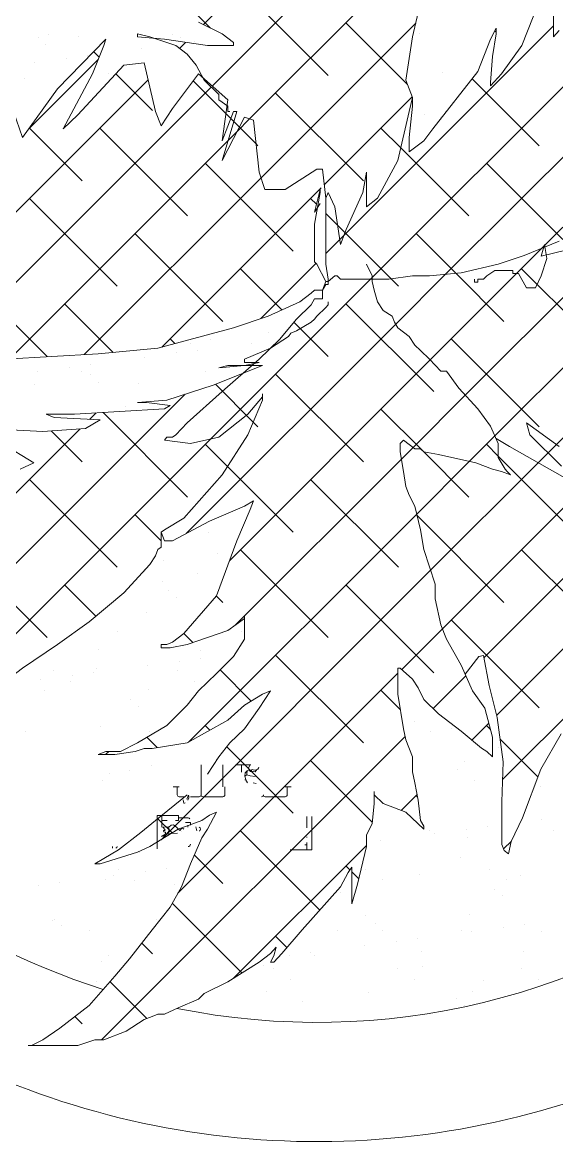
# Model space of a CAD drawing. Header units: inches. Extents: x 32 to 2500, y 31 to 1246.
# Drawn here: x 828.22 to 840.97, y 573.52 to 600.24 of the extents above; entities that cross this region are included whole.
import ezdxf

# ---------------------------------------------------------------- set-up
doc = ezdxf.new("R2010")
doc.units = ezdxf.units.IN
doc.header["$MEASUREMENT"] = 0
doc.layers.add('A-FURNITURE', color=251, linetype='Continuous', lineweight=20)

msp = doc.modelspace()

# ---------------------------------------------------------------- linework, layer by layer
at = {"layer": 'A-FURNITURE', "linetype": 'Continuous'}
for p, q in [((839.89345, 607.54094), (832.54112, 600.18861)), ((849.45065, 607.03447), (836.52881, 594.11264)), ((849.54239, 605.44894), (838.31951, 594.22606)), ((840.42468, 604.71762), (833.64336, 597.9363)), ((838.429, 604.39922), (832.74917, 598.71939)), ((831.1964, 601.61833), (832.71054, 600.10419)), ((833.42225, 601.06975), (835.51885, 598.97315)), ((837.53117, 599.89204), (837.71944, 600.71767)), ((840.54356, 600.71768), (840.14012, 599.68564)), ((840.89322, 599.89205), (840.89321, 600.86779)), ((832.42086, 600.24854), (832.98569, 599.96708)), ((837.60644, 600.2221), (833.91643, 596.5321)), ((840.89322, 600.15432), (835.89017, 595.15128)), ((835.93817, 600.23111), (837.40864, 598.76064)), ((839.5215, 600.09845), (839.38702, 599.83575)), ((839.5215, 599.9671), (839.5215, 600.09845)), ((828.60283, 599.87056), (828.60283, 599.87056)), ((828.84217, 599.94903), (828.84217, 599.94903)), ((829.05882, 598.65357), (830.21536, 599.83572)), ((829.55874, 599.89294), (829.55874, 599.89294)), ((830.21536, 599.83572), (830.16157, 599.68561)), ((830.96846, 599.89201), (830.96846, 599.96707)), ((830.96846, 599.96707), (831.26432, 599.89202)), ((831.61397, 599.83572), (830.96846, 599.89201)), ((831.26432, 599.89202), (831.66776, 599.76067)), ((832.63603, 599.68561), (831.61397, 599.83572)), ((831.79691, 599.9544), (831.79691, 599.9544)), ((831.98589, 599.8813), (831.98589, 599.8813)), ((832.98569, 599.96708), (833.25465, 599.76067)), ((837.3698, 598.86), (837.53117, 599.89204)), ((837.70637, 599.96514), (837.70637, 599.96514)), ((839.38702, 599.83575), (839.09116, 599.06642)), ((839.44082, 599.42294), (839.5215, 599.9671)), ((839.45928, 599.99367), (839.45928, 599.99367)), ((839.48896, 600.03488), (839.5215, 600.00234)), ((841.0277, 600.04217), (840.89322, 599.89205)), ((828.77771, 599.71031), (828.77771, 599.71031)), ((830.16157, 599.68561), (829.89261, 599.01009)), ((831.05922, 599.60759), (831.05922, 599.60759)), ((831.66776, 599.76067), (831.88294, 599.68561)), ((831.88294, 599.68561), (832.1519, 599.47921)), ((832.11469, 599.76218), (831.97074, 599.61823)), ((832.32445, 599.77416), (832.32445, 599.77416)), ((833.25465, 599.68562), (832.63603, 599.68561)), ((833.25465, 599.76067), (833.25465, 599.68562)), ((840.14012, 599.68564), (839.65599, 599.01013)), ((830.02974, 599.35452), (828.37589, 597.70066)), ((829.2766, 599.3729), (829.2766, 599.3729)), ((829.77047, 599.43792), (829.77047, 599.43792)), ((829.92314, 599.53703), (830.05136, 599.40881)), ((832.1519, 599.47921), (832.36707, 599.21651)), ((839.38703, 598.80372), (839.44082, 599.42294)), ((828.50523, 599.27135), (828.50523, 599.27135)), ((829.54296, 598.03435), (830.6457, 599.2165)), ((830.28257, 599.0314), (830.28257, 599.0314)), ((830.6457, 599.2165), (831.12984, 599.27279)), ((831.12984, 599.27279), (831.39881, 598.10941)), ((832.36707, 599.21651), (832.55535, 598.85999)), ((839.09116, 599.06642), (838.01531, 597.69662)), ((838.23607, 599.05507), (838.23607, 599.05507)), ((831.22288, 598.87037), (825.61043, 593.25793)), ((828.27908, 598.91102), (828.27908, 598.91102)), ((829.89261, 599.01009), (829.19331, 597.69659)), ((830.45167, 599.0085), (831.32566, 598.13451)), ((831.80225, 598.18447), (832.42087, 599.0101)), ((832.29514, 598.84231), (833.07492, 598.06253)), ((832.42087, 599.0101), (833.12017, 598.39088)), ((832.55535, 598.85999), (832.905, 598.52223)), ((837.53118, 598.44719), (837.3698, 598.86)), ((838.95435, 598.89222), (840.55069, 597.29588)), ((839.65599, 599.01013), (839.38703, 598.72866)), ((839.38703, 598.72866), (839.38703, 598.80372)), ((832.72545, 598.69567), (827.57767, 593.54789)), ((828.22504, 597.49018), (829.05882, 598.65357)), ((832.905, 598.52223), (832.905, 598.39088)), ((834.26089, 598.55383), (836.35749, 596.45724)), ((832.905, 598.39088), (833.12017, 598.24077)), ((833.12017, 598.39088), (832.9857, 597.41514)), ((833.12017, 598.24077), (833.12017, 598.10942)), ((837.52489, 598.46327), (835.42339, 596.36177)), ((837.53118, 598.44719), (837.45049, 598.10943)), ((837.45049, 597.49021), (837.53118, 598.24078)), ((837.53118, 598.24078), (837.53118, 598.44719)), ((828.00986, 598.1094), (828.22504, 597.49018)), ((829.19331, 597.69659), (829.54296, 598.03435)), ((831.39881, 598.10941), (831.53329, 597.77165)), ((831.53329, 597.77165), (831.80225, 598.18447)), ((832.9857, 597.41514), (833.25466, 598.10942)), ((833.33535, 598.10942), (832.9857, 596.94603)), ((833.07492, 598.06253), (833.19138, 597.94607)), ((833.12017, 598.10942), (833.17397, 598.10942)), ((833.17397, 598.10942), (833.12017, 598.10942)), ((833.12018, 597.20873), (833.52362, 597.97807)), ((833.19138, 597.94607), (833.26433, 597.87312)), ((833.25466, 598.10942), (833.33535, 598.10942)), ((833.52362, 597.97807), (833.73879, 597.90301)), ((837.45049, 598.10943), (837.18153, 596.94605)), ((837.81336, 598.04017), (837.81336, 598.04017)), ((838.19675, 597.97206), (838.19675, 597.97206)), ((838.30722, 598.10519), (838.30722, 598.10519)), ((828.38802, 597.71759), (829.64838, 596.45724)), ((830.0677, 597.7152), (832.1643, 595.6186)), ((833.26433, 597.87312), (833.39832, 597.73913)), ((833.64336, 597.9363), (833.34554, 597.63848)), ((833.39832, 597.73913), (833.80023, 597.33722)), ((833.73879, 597.90301), (833.87328, 596.66457)), ((836.77681, 597.7152), (837.24996, 597.24205)), ((838.01531, 597.69662), (837.80014, 597.41516)), ((833.12861, 597.42155), (827.91104, 592.20398)), ((833.34554, 597.63848), (833.12861, 597.42155)), ((837.45049, 597.15246), (837.45049, 597.49021)), ((837.80014, 597.41516), (837.45049, 597.15246)), ((832.9857, 596.94603), (833.12018, 597.20873)), ((833.80023, 597.33722), (833.84157, 597.29588)), ((837.24996, 597.24205), (838.87341, 595.6186)), ((832.58362, 596.87656), (834.68021, 594.77996)), ((837.18153, 596.94605), (836.6974, 596.04536)), ((839.29273, 596.87656), (841.11418, 595.0551)), ((833.87328, 596.66457), (834.00776, 596.25176)), ((834.4919, 596.25176), (835.24499, 596.73963)), ((835.24499, 596.73963), (835.37947, 596.73963)), ((835.37947, 596.73963), (835.46017, 596.04536)), ((836.42843, 596.66458), (836.34775, 596.17671)), ((836.42844, 595.83895), (836.42843, 596.66458)), ((845.83808, 596.71279), (839.49417, 590.36888)), ((847.47505, 596.67249), (840.96425, 590.16169)), ((833.91643, 596.5321), (829.69454, 592.3102)), ((835.35008, 596.28846), (831.5491, 592.48749)), ((834.00776, 596.25176), (834.4919, 596.25176)), ((835.1912, 595.7076), (835.32568, 596.25176)), ((835.32568, 596.17671), (835.1912, 595.42613)), ((835.32568, 596.25176), (835.32568, 596.17671)), ((835.51396, 596.17671), (835.46017, 596.04536)), ((835.67534, 595.83895), (835.51396, 596.17671)), ((836.34775, 596.17671), (835.9443, 595.29479)), ((841.85236, 596.08163), (840.68232, 594.91159)), ((828.39042, 596.03792), (830.48702, 593.94132)), ((835.09953, 596.03792), (835.23849, 595.89896)), ((835.32568, 595.91401), (835.1912, 595.7076)), ((835.27023, 595.86722), (835.28535, 595.8521)), ((835.46017, 596.04536), (835.46017, 594.46916)), ((835.80982, 594.93827), (835.67534, 595.83895)), ((836.6974, 596.04536), (836.42844, 595.83895)), ((843.25777, 595.80976), (838.78803, 591.34002)), ((835.46017, 595.67728), (835.74148, 595.39597)), ((835.1912, 595.42613), (835.19121, 594.52545)), ((835.74148, 595.39597), (835.91646, 595.22099)), ((835.9443, 595.29479), (835.80982, 594.93827)), ((830.90634, 595.19928), (833.00294, 593.10268)), ((835.79259, 595.05369), (835.46017, 594.72128)), ((835.89017, 595.15128), (835.79259, 595.05369)), ((835.91646, 595.22099), (837.01795, 594.1195)), ((837.61545, 595.19928), (838.56427, 594.25046)), ((840.19393, 594.67558), (841.02772, 595.01334)), ((840.61816, 594.84743), (837.95164, 592.18091)), ((840.59738, 594.65682), (840.67806, 594.93828)), ((841.21599, 594.80694), (840.59738, 594.65682)), ((840.66563, 594.8949), (840.61816, 594.84743)), ((840.67806, 594.93828), (840.73186, 594.60053)), ((835.22694, 594.48805), (833.90903, 593.17014)), ((835.19121, 594.52545), (835.245, 594.46916)), ((835.245, 594.46916), (835.46017, 594.05634)), ((835.46017, 594.46916), (835.51397, 594.11264)), ((836.42844, 594.46916), (836.56292, 594.1877)), ((838.68774, 594.26276), (839.57532, 594.46917)), ((839.57532, 594.46917), (840.19393, 594.67558)), ((840.73186, 594.60053), (840.59738, 594.18771)), ((833.42225, 594.36064), (834.4086, 593.37429)), ((838.31951, 594.22606), (837.12871, 593.03526)), ((837.93464, 594.1877), (838.68774, 594.26276)), ((838.56427, 594.25046), (839.71205, 593.10268)), ((839.49463, 594.31906), (839.30635, 594.18771)), ((839.92497, 594.31906), (839.49463, 594.31906)), ((839.92497, 594.244), (839.92497, 594.31906)), ((840.05945, 594.244), (839.92497, 594.244)), ((840.24773, 593.90625), (840.05945, 594.244)), ((840.13137, 594.36064), (842.22796, 592.26404)), ((836.52881, 594.11264), (832.71469, 590.29851)), ((835.37948, 593.84994), (835.46017, 594.05634)), ((835.46017, 593.98129), (835.37948, 593.84994)), ((835.46017, 594.05634), (835.51397, 594.05634)), ((835.51397, 593.98129), (835.46017, 593.98129)), ((835.51397, 594.05634), (835.67534, 594.18769)), ((835.51397, 594.11264), (835.51397, 593.98129)), ((835.67534, 594.18769), (835.72914, 594.18769)), ((835.72914, 594.18769), (835.80983, 594.11264)), ((835.80983, 594.11264), (836.96637, 594.11264)), ((836.56292, 594.1877), (836.56292, 594.05635)), ((836.56292, 594.05635), (836.61672, 593.84994)), ((836.96637, 594.11264), (837.53119, 594.1877)), ((837.01795, 594.1195), (837.19613, 593.94132)), ((837.53119, 594.1877), (837.93464, 594.1877)), ((839.01049, 594.03759), (839.01049, 594.11265)), ((839.09118, 594.03759), (839.01049, 594.03759)), ((839.22566, 594.11265), (839.09118, 594.11265)), ((839.09118, 594.11265), (839.09118, 594.03759)), ((839.30635, 594.18771), (839.22566, 594.11265)), ((840.59738, 594.18771), (840.4629, 593.90625)), ((835.11052, 593.77488), (834.84156, 593.56847)), ((835.19121, 593.84994), (835.11052, 593.77488)), ((835.37948, 593.84994), (835.19121, 593.84994)), ((835.37949, 593.64353), (835.37948, 593.84994)), ((836.61672, 593.84994), (836.69741, 593.56848)), ((840.4629, 593.90625), (840.24773, 593.90625)), ((829.22906, 593.522), (830.38781, 592.36325)), ((834.84156, 593.56847), (834.08846, 593.23071)), ((834.76087, 593.15566), (835.11052, 593.49341)), ((835.11052, 593.49341), (835.19121, 593.64353)), ((835.19121, 593.64353), (835.37949, 593.64353)), ((835.245, 593.23072), (835.46018, 593.43712)), ((835.46018, 593.43712), (835.51397, 593.49342)), ((835.51397, 593.49342), (835.51397, 593.56847)), ((835.93817, 593.522), (838.03477, 591.4254)), ((836.69741, 593.56848), (836.83189, 593.36207)), ((827.8015, 593.27228), (828.80974, 592.26404)), ((834.08846, 593.23071), (833.25467, 592.94924)), ((834.35743, 592.66778), (834.76087, 593.15566)), ((835.11052, 593.0806), (835.19121, 593.15566)), ((835.19121, 593.15566), (835.245, 593.23072)), ((836.83189, 593.36207), (837.04706, 593.23072)), ((837.04706, 593.23072), (837.10085, 593.08061)), ((833.25467, 592.94924), (831.45262, 592.46137)), ((837.12871, 593.03526), (832.13165, 588.0382)), ((834.62639, 592.8179), (834.76087, 592.87419)), ((834.70038, 593.08251), (835.51885, 592.26404)), ((834.76087, 592.87419), (835.11052, 593.0806)), ((837.10085, 593.08061), (837.18154, 592.94926)), ((837.18154, 592.94926), (837.45051, 592.74285)), ((831.74498, 592.68336), (831.85739, 592.57095)), ((832.70398, 592.6662), (832.70398, 592.6662)), ((833.87329, 592.19868), (834.35743, 592.66778)), ((834.09577, 592.82663), (834.09577, 592.82663)), ((834.14226, 592.46138), (834.5726, 592.74284)), ((834.5726, 592.74284), (834.62639, 592.8179)), ((837.45051, 592.74285), (837.58499, 592.53645)), ((838.45409, 592.68336), (840.55069, 590.58676)), ((831.45262, 592.46137), (830.02711, 592.33001)), ((831.901, 592.34856), (831.901, 592.34856)), ((832.22497, 592.56853), (832.22497, 592.56853)), ((832.39487, 592.41358), (832.39487, 592.41358)), ((833.52364, 592.19867), (834.14226, 592.46138)), ((833.68362, 592.58325), (833.68362, 592.58325)), ((837.58499, 592.53645), (837.71947, 592.4051)), ((837.71947, 592.4051), (837.93465, 592.19869)), ((830.02711, 592.33001), (827.82161, 592.19865)), ((829.84088, 592.07734), (829.84088, 592.07734)), ((831.12964, 592.24701), (831.12964, 592.24701)), ((832.98572, 591.42934), (833.87329, 592.19868)), ((837.95164, 592.18091), (833.16057, 587.38984)), ((833.52364, 592.12362), (833.52364, 592.19867)), ((833.52364, 592.04856), (833.87329, 592.12362)), ((833.87329, 592.12362), (833.52364, 592.12362)), ((837.93465, 592.19869), (838.20361, 591.91723)), ((828.57565, 591.91077), (828.57565, 591.91077)), ((829.34702, 592.01232), (829.34702, 592.01232)), ((829.62669, 591.89826), (829.62669, 591.89826)), ((829.85173, 591.83345), (829.85173, 591.83345)), ((832.58143, 591.90363), (832.58143, 591.90363)), ((832.77055, 591.57945), (833.95398, 592.04856)), ((832.90503, 591.99227), (833.52364, 592.04856)), ((833.1202, 592.04856), (832.90503, 591.99227)), ((833.95398, 592.04856), (833.1202, 592.04856)), ((833.52943, 591.90981), (833.52943, 591.90981)), ((834.26089, 591.84472), (836.35749, 589.74813)), ((838.20361, 591.91723), (838.33809, 591.91723)), ((838.33809, 591.91723), (838.63395, 591.50442)), ((828.51816, 591.59825), (828.51816, 591.59825)), ((830.0268, 591.64336), (830.0268, 591.64336)), ((831.00176, 591.62993), (831.00176, 591.62993)), ((831.6678, 591.22293), (832.77055, 591.57945)), ((832.82665, 591.60169), (832.99283, 591.43551)), ((832.1023, 591.3634), (825.57129, 584.83239)), ((832.15193, 590.67876), (832.98572, 591.42934)), ((832.99283, 591.43551), (833.56993, 590.85841)), ((833.95399, 591.29799), (833.60434, 590.88518)), ((833.95399, 591.22293), (833.95399, 591.37305)), ((833.95399, 591.37305), (833.95399, 591.29799)), ((838.78803, 591.34002), (837.54119, 590.09318)), ((838.63395, 591.50442), (839.09119, 591.01655)), ((829.46229, 590.88516), (831.614, 591.01652)), ((830.67719, 591.07706), (830.67719, 591.07706)), ((830.96849, 591.16663), (831.6678, 591.22293)), ((831.18366, 591.16663), (830.96849, 591.16663)), ((831.74849, 591.09158), (831.18366, 591.16663)), ((831.614, 591.01652), (831.74849, 591.09158)), ((833.60434, 590.39731), (833.95399, 591.22293)), ((836.77681, 591.00608), (837.77462, 590.00827)), ((839.09119, 591.01655), (839.38705, 590.60373)), ((828.97816, 590.8101), (828.78989, 590.88516)), ((828.78989, 590.88516), (829.46229, 590.88516)), ((830.08091, 590.75381), (828.97816, 590.8101)), ((829.73126, 590.54741), (830.08091, 590.75381)), ((829.97828, 590.91666), (829.82832, 590.76671)), ((829.85759, 590.75198), (829.85759, 590.75198)), ((830.14683, 590.92695), (832.1643, 588.90949)), ((833.60434, 590.88518), (832.90503, 590.34101)), ((833.56993, 590.85841), (833.73128, 590.69706)), ((829.59933, 590.53772), (822.91807, 583.85645)), ((827.39128, 590.5474), (828.7092, 590.47234)), ((828.7092, 590.47234), (829.73126, 590.54741)), ((828.90945, 590.48705), (829.64838, 589.74813)), ((831.88297, 590.3973), (832.15193, 590.67876)), ((833.73128, 590.69706), (833.84157, 590.58676)), ((839.38705, 590.60373), (839.57533, 590.19092)), ((840.32843, 590.39733), (840.24774, 590.67879)), ((840.24774, 590.67879), (841.02773, 590.11587)), ((832.71469, 590.29851), (826.77179, 584.35562)), ((831.61401, 590.26595), (831.6678, 590.34101)), ((832.23262, 590.19089), (831.61401, 590.26595)), ((831.6678, 590.34101), (831.80228, 590.34101)), ((831.80228, 590.34101), (831.88297, 590.3973)), ((832.90503, 590.34101), (832.23262, 590.19089)), ((832.98572, 589.44033), (833.60434, 590.39731)), ((837.31604, 590.26597), (837.23535, 590.19091)), ((837.585, 590.05956), (837.31604, 590.26597)), ((839.49417, 590.36888), (838.883, 589.75772)), ((839.52154, 590.30887), (839.84429, 590.11586)), ((841.08153, 589.64676), (840.32843, 590.39733)), ((828.49403, 589.72177), (827.74093, 590.19088)), ((832.58362, 590.16744), (833.11333, 589.63773)), ((837.23535, 590.19091), (837.23535, 589.9845)), ((837.23535, 589.9845), (837.31604, 589.5154)), ((837.54119, 590.09318), (837.26428, 589.81628)), ((837.71948, 590.05956), (837.585, 590.05956)), ((837.80017, 589.98451), (837.71948, 590.05956)), ((837.77462, 590.00827), (838.87341, 588.90949)), ((838.14982, 589.92821), (837.80017, 589.98451)), ((839.03741, 589.72181), (838.14982, 589.92821)), ((839.29273, 590.16744), (839.57533, 589.88484)), ((839.57533, 590.19092), (839.57533, 589.85316)), ((839.84429, 590.11586), (841.16222, 589.3653)), ((840.76489, 589.96233), (840.52867, 589.72611)), ((840.96425, 590.16169), (840.76489, 589.96233)), ((828.17127, 589.57166), (828.49403, 589.72177)), ((837.26428, 589.81628), (833.29481, 585.84681)), ((838.883, 589.75772), (837.62937, 588.50408)), ((840.52867, 589.72611), (837.96239, 587.15982)), ((842.24188, 589.76204), (838.24139, 585.76155)), ((839.44085, 589.5717), (839.03741, 589.72181)), ((839.57533, 589.88484), (841.38933, 588.07085)), ((839.57533, 589.85316), (839.73671, 589.5717)), ((832.07125, 588.40829), (832.98572, 589.44033)), ((833.11333, 589.63773), (834.68021, 588.07085)), ((837.31604, 589.5154), (837.36983, 589.15888)), ((843.5859, 589.42879), (839.22914, 585.07203)), ((839.65602, 589.51541), (839.44085, 589.5717)), ((839.87119, 589.44035), (839.65602, 589.51541)), ((839.73671, 589.5717), (839.7905, 589.51541)), ((839.7905, 589.51541), (839.87119, 589.44035)), ((828.39042, 589.32881), (830.48702, 587.23221)), ((835.09953, 589.32881), (837.19613, 587.23221)), ((837.36983, 589.15888), (837.45052, 588.95247)), ((845.09288, 589.25848), (839.53794, 583.70354)), ((837.45052, 588.95247), (837.58501, 588.68977)), ((833.52365, 588.68976), (832.68987, 588.33323)), ((833.33538, 587.86413), (833.65814, 588.6147)), ((833.73882, 588.82111), (833.52365, 588.68976)), ((833.65814, 588.6147), (833.73882, 588.82111)), ((837.58501, 588.68977), (837.71949, 588.12684)), ((830.90634, 588.49017), (831.53333, 587.86318)), ((831.61401, 588.12682), (832.07125, 588.40829)), ((832.68987, 588.33323), (831.80229, 587.86412)), ((837.62937, 588.50408), (832.18628, 583.06099)), ((837.61545, 588.49017), (837.6381, 588.46751)), ((837.6381, 588.46751), (839.71205, 586.39357)), ((846.03724, 588.52557), (839.6769, 582.16522)), ((831.53333, 588.07053), (831.61401, 588.12682)), ((831.61401, 587.86412), (831.53333, 588.07053)), ((831.53333, 588.07053), (831.53333, 587.71401)), ((832.67361, 588.06942), (832.67361, 588.06942)), ((837.71949, 588.12684), (837.80018, 587.65774)), ((831.80229, 587.86412), (831.61401, 587.86412)), ((832.85125, 586.55063), (833.33538, 587.86413)), ((826.71314, 587.65153), (828.80974, 585.55493)), ((831.45264, 587.65771), (831.39885, 587.5076)), ((831.53333, 587.71401), (831.45264, 587.65771)), ((832.87924, 587.56412), (832.87924, 587.56412)), ((833.42225, 587.65153), (835.51885, 585.55493)), ((837.80018, 587.65774), (838.06915, 586.83211)), ((840.13137, 587.65153), (842.22796, 585.55493)), ((831.26436, 587.30119), (830.64575, 586.62568)), ((831.39885, 587.5076), (831.26436, 587.30119)), ((831.59049, 587.39445), (831.59049, 587.39445)), ((831.15927, 587.14642), (831.15927, 587.14642)), ((837.96239, 587.15982), (831.53117, 580.72861)), ((832.40427, 587.08395), (832.40427, 587.08395)), ((829.22906, 586.81289), (829.97489, 586.06706)), ((831.55938, 586.89152), (831.55938, 586.89152)), ((835.93817, 586.81289), (838.03477, 584.71629)), ((838.06915, 586.83211), (838.06915, 586.47559)), ((830.64575, 586.62568), (829.81197, 585.9314)), ((831.71437, 586.6803), (831.71437, 586.6803)), ((831.88925, 586.52005), (831.88925, 586.52005)), ((832.07126, 585.64994), (832.85125, 586.55063)), ((832.84876, 586.54775), (833.00294, 586.39357)), ((838.06915, 586.47559), (838.20363, 585.85637)), ((829.81197, 585.9314), (829.05887, 585.38723)), ((831.18106, 586.14535), (831.18106, 586.14535)), ((833.52366, 586.00647), (833.12022, 585.725)), ((833.52367, 585.5186), (833.52366, 586.06276)), ((833.52366, 586.06276), (833.52366, 586.00647)), ((838.45409, 585.97425), (840.55069, 583.87765)), ((830.48516, 585.68813), (830.48516, 585.68813)), ((833.12022, 585.725), (832.15195, 585.38724)), ((833.43989, 585.6935), (833.43989, 585.6935)), ((838.24139, 585.76155), (837.27181, 584.79197)), ((838.20363, 585.85637), (838.33811, 585.51861)), ((829.05887, 585.38723), (828.22508, 584.8243)), ((831.53333, 585.31218), (831.53333, 585.38724)), ((831.53333, 585.38724), (831.66782, 585.38724)), ((831.66782, 585.38724), (831.8023, 585.44353)), ((832.15195, 585.38724), (831.74851, 585.31218)), ((831.8023, 585.44353), (832.07126, 585.64994)), ((832.07014, 585.64908), (832.28543, 585.4338)), ((833.2547, 585.10578), (833.52367, 585.5186)), ((838.33811, 585.51861), (838.68777, 584.89939)), ((830.0369, 585.2674), (830.0369, 585.2674)), ((831.74851, 585.31218), (831.53333, 585.31218)), ((832.46404, 585.25576), (832.46404, 585.25576)), ((834.26089, 585.13561), (836.35749, 583.03901)), ((839.21941, 585.12288), (839.11074, 585.10458)), ((839.35628, 584.4075), (839.21941, 585.12288)), ((831.20005, 584.88643), (831.20005, 584.88643)), ((831.97142, 584.98798), (831.97142, 584.98798)), ((832.46529, 585.053), (832.46529, 585.053)), ((832.85126, 584.69297), (833.2547, 585.10578)), ((838.68777, 584.89939), (838.95674, 584.28017)), ((839.11074, 585.10458), (838.7837, 584.67853)), ((828.22508, 584.8243), (827.60647, 584.35519)), ((828.97082, 584.76513), (828.97082, 584.76513)), ((829.41744, 584.65174), (829.41744, 584.65174)), ((829.9113, 584.71676), (829.9113, 584.71676)), ((829.98138, 584.82194), (829.98138, 584.82194)), ((831.92556, 584.7705), (831.92556, 584.7705)), ((837.18157, 584.70173), (831.93125, 579.45141)), ((832.42092, 584.28015), (832.85126, 584.69297)), ((832.93776, 584.78147), (833.68087, 584.03836)), ((837.23537, 584.82433), (837.18157, 584.82433)), ((837.18157, 584.82433), (837.18158, 584.20511)), ((837.53123, 584.56163), (837.23537, 584.82433)), ((838.79943, 584.64232), (838.01926, 583.86215)), ((828.64607, 584.55019), (828.64607, 584.55019)), ((829.37093, 584.51023), (829.37093, 584.51023)), ((831.24083, 584.31716), (831.24083, 584.31716)), ((832.32567, 584.5156), (832.32567, 584.5156)), ((837.66571, 584.35523), (837.53123, 584.56163)), ((837.80019, 584.07376), (837.66571, 584.35523)), ((839.55268, 583.64642), (839.35628, 584.4075)), ((828.75723, 584.28548), (828.75723, 584.28548)), ((830.80683, 584.06555), (830.80683, 584.06555)), ((832.15196, 583.94239), (832.42092, 584.28015)), ((833.95401, 584.2051), (833.52367, 583.9424)), ((833.87332, 583.86734), (834.14229, 584.28016)), ((834.14229, 584.28016), (833.95401, 584.2051)), ((836.77681, 584.29697), (837.24246, 583.83132)), ((837.18158, 584.20511), (837.31606, 583.37948)), ((838.14985, 583.73601), (837.80019, 584.07376)), ((838.95674, 584.28017), (839.2526, 583.86736)), ((830.98172, 583.9053), (830.98172, 583.9053)), ((831.66782, 583.45452), (832.15196, 583.94239)), ((833.52367, 583.9424), (833.12023, 583.58587)), ((833.52367, 583.37947), (833.87332, 583.86734)), ((839.2526, 583.86736), (839.44087, 583.17308)), ((833.12023, 583.58587), (832.15196, 583.04171)), ((837.57005, 583.55157), (837.57005, 583.55157)), ((838.68778, 583.32319), (838.14985, 583.73601)), ((839.6895, 582.59201), (839.55268, 583.64642)), ((828.29671, 583.30684), (828.29671, 583.30684)), ((830.09666, 583.43921), (830.09666, 583.43921)), ((830.96852, 583.0417), (831.66782, 583.45452)), ((831.25145, 583.31221), (831.25145, 583.31221)), ((832.58362, 583.45833), (832.69503, 583.34692)), ((833.17402, 583.04171), (833.52367, 583.37947)), ((837.31606, 583.37948), (837.36985, 583.11678)), ((837.95419, 583.31901), (837.95419, 583.31901)), ((838.44806, 583.38403), (838.44806, 583.38403)), ((839.17191, 582.91038), (838.68778, 583.32319)), ((839.34842, 583.51402), (838.94136, 583.10697)), ((839.29273, 583.45833), (839.38986, 583.3612)), ((841.07548, 583.25736), (840.59009, 582.40931)), ((837.35355, 583.19643), (830.10592, 575.94881)), ((830.56507, 582.83529), (830.96852, 583.0417)), ((831.1914, 583.17327), (831.43579, 582.92888)), ((832.15196, 583.04171), (831.31817, 582.91035)), ((832.90506, 582.70395), (833.17402, 583.04171)), ((837.36985, 583.11678), (837.53123, 582.70397)), ((839.44087, 583.17308), (839.44088, 582.70398)), ((839.61949, 583.13157), (840.52187, 582.22919)), ((830.02715, 582.76024), (830.21542, 582.83529)), ((830.43059, 582.76024), (830.02715, 582.76024)), ((830.2833, 582.83529), (830.20824, 582.76024)), ((830.21542, 582.83529), (830.56507, 582.83529)), ((830.91473, 582.8353), (830.43059, 582.76024)), ((831.1299, 582.91035), (830.91473, 582.8353)), ((831.31817, 582.91035), (831.1299, 582.91035)), ((833.09698, 582.94497), (834.68021, 581.36174)), ((839.30639, 582.83533), (839.17191, 582.91038)), ((839.44088, 582.70398), (839.30639, 582.83533)), ((839.5753, 582.92344), (839.5753, 582.92344)), ((831.3006, 582.48897), (831.3006, 582.48897)), ((832.48442, 582.51404), (832.48442, 581.80243)), ((832.6361, 582.29114), (832.90506, 582.70395)), ((832.84622, 582.64654), (832.84622, 582.64654)), ((833.00627, 582.51404), (833.00627, 581.99219)), ((833.30622, 582.51404), (833.6692, 582.51404)), ((833.44855, 582.34366), (833.44855, 582.51404)), ((835.09953, 582.61969), (836.56766, 581.15156)), ((837.53123, 582.70397), (837.53124, 582.34745)), ((838.77399, 582.60133), (838.77399, 582.60133)), ((839.6611, 581.63051), (839.6895, 582.59201)), ((830.29224, 582.3103), (830.29224, 582.3103)), ((830.7861, 582.37532), (830.7861, 582.37532)), ((832.69184, 582.39458), (832.69184, 582.39458)), ((837.53124, 582.34745), (837.58503, 582.08475)), ((838.60131, 582.40531), (838.60131, 582.40531)), ((840.59009, 582.40931), (840.1523, 581.25347)), ((830.13722, 582.13431), (830.13722, 582.13431)), ((831.96258, 581.99219), (831.82025, 581.99219)), ((831.91514, 581.80243), (831.91514, 581.99219)), ((833.05371, 581.99219), (833.05371, 581.80243)), ((834.63456, 581.99219), (834.49224, 581.99219)), ((834.53968, 581.99219), (834.53968, 581.80243)), ((837.58503, 582.08475), (837.66572, 581.67194)), ((839.00142, 582.15042), (839.00142, 582.15042)), ((840.57564, 582.0068), (840.57564, 582.0068)), ((831.39887, 581.18404), (832.15196, 581.80327)), ((831.96258, 581.75499), (832.09702, 581.75499)), ((832.2297, 581.75499), (832.43698, 581.75499)), ((832.48442, 581.75499), (832.48442, 581.75499)), ((832.53186, 581.75499), (833.00627, 581.75499)), ((833.97039, 581.75499), (833.97039, 581.75499)), ((834.01783, 581.75499), (834.49224, 581.75499)), ((836.61676, 581.87834), (836.61676, 581.59687)), ((836.61676, 581.80328), (836.61676, 581.87834)), ((836.83193, 581.59688), (836.61676, 581.80328)), ((837.63966, 581.80526), (837.26507, 581.43068)), ((837.61545, 581.78105), (837.65142, 581.74508)), ((837.66572, 581.67194), (837.71951, 581.18406)), ((832.6361, 580.97764), (832.85127, 581.39045)), ((832.85127, 581.39045), (832.68989, 581.3154)), ((836.61676, 581.59687), (836.56297, 581.109)), ((837.36986, 581.39047), (836.83193, 581.59688)), ((837.8002, 580.97766), (837.36986, 581.39047)), ((839.66098, 580.6134), (839.6611, 581.63051)), ((831.04922, 580.90258), (831.39887, 581.18404)), ((831.43417, 580.50743), (831.43417, 581.30443)), ((831.43417, 581.30443), (831.94653, 581.30443)), ((831.45621, 581.23119), (831.79612, 580.89127)), ((831.54802, 581.02752), (831.54802, 581.30443)), ((831.54802, 581.19057), (831.67667, 581.19057)), ((831.8781, 581.19057), (831.94653, 581.19057)), ((832.50162, 581.18405), (831.9368, 580.97764)), ((831.94653, 581.30443), (831.94653, 581.19057)), ((831.94653, 581.2475), (832.17424, 581.2475)), ((832.23117, 581.07475), (832.23117, 581.14067)), ((832.68989, 581.3154), (832.50162, 581.18405)), ((835.0111, 581.00938), (835.0111, 581.28629)), ((835.12496, 580.48929), (835.12496, 581.28629)), ((837.71951, 581.18406), (837.8002, 581.05272)), ((840.1523, 581.25347), (839.87981, 580.68277)), ((840.61161, 581.21225), (840.61161, 581.21225)), ((830.51129, 580.48976), (831.04922, 580.90258)), ((831.9368, 580.97764), (831.26439, 580.56482)), ((832.01773, 580.93629), (832.01773, 580.93629)), ((832.50162, 580.77123), (832.6361, 580.97764)), ((833.42225, 580.94242), (835.31515, 579.04952)), ((836.56297, 581.109), (836.42849, 580.8463)), ((836.42849, 580.8463), (836.42849, 580.56484)), ((837.8002, 581.05272), (837.8002, 580.97766)), ((837.9272, 580.94703), (837.9272, 580.94703)), ((838.05762, 580.87601), (838.05762, 580.87601)), ((838.82899, 580.97757), (838.82899, 580.97757)), ((839.32286, 581.04259), (839.32286, 581.04259)), ((840.88194, 580.9524), (840.88194, 580.9524)), ((831.54802, 580.79735), (831.54802, 580.81494)), ((832.23266, 580.15201), (832.50162, 580.77123)), ((836.42849, 580.5941), (833.25687, 577.42248)), ((834.95972, 580.60315), (835.0111, 580.60315)), ((835.0111, 580.77921), (835.0111, 580.7968)), ((835.0111, 580.48929), (835.0111, 580.65904)), ((836.76887, 580.70635), (836.76887, 580.70635)), ((838.83376, 580.77314), (838.83376, 580.77314)), ((839.71604, 580.46942), (839.66098, 580.6134)), ((839.8872, 580.69825), (839.70009, 580.51113)), ((839.87981, 580.68277), (839.82023, 580.38944)), ((830.96853, 580.43347), (830.08095, 580.152)), ((830.16164, 580.28335), (830.51129, 580.48976)), ((830.37328, 580.56642), (830.37328, 580.52885)), ((831.26439, 580.56482), (830.96853, 580.43347)), ((831.01856, 580.42519), (831.01856, 580.42519)), ((832.32433, 580.36306), (833.00294, 579.68446)), ((834.6126, 580.48929), (835.12496, 580.48929)), ((836.42849, 580.56484), (836.21332, 579.66415)), ((838.66777, 580.30869), (838.66777, 580.30869)), ((839.82023, 580.38944), (839.71604, 580.46942)), ((829.94647, 580.152), (830.16164, 580.28335)), ((830.08095, 580.152), (829.94647, 580.152)), ((832.01749, 579.60785), (832.23266, 580.15201)), ((835.93817, 580.10378), (836.03551, 580.00644)), ((836.07884, 580.07697), (835.99815, 579.94562)), ((836.07884, 579.19505), (836.07884, 580.07697)), ((830.2162, 579.78282), (830.2162, 579.78282)), ((830.39567, 579.8673), (830.39567, 579.8673)), ((830.5034, 580.01328), (830.5034, 580.01328)), ((831.16704, 579.96885), (831.16704, 579.96885)), ((831.6609, 580.03387), (831.6609, 580.03387)), ((835.99815, 579.94562), (835.80988, 579.60786)), ((836.07884, 579.96311), (836.24504, 579.79691)), ((836.41286, 580.02402), (836.41286, 580.02402)), ((837.68959, 579.89519), (837.68959, 579.89519)), ((839.3676, 580.02939), (839.3676, 580.02939)), ((839.76771, 579.77449), (839.76771, 579.77449)), ((840.11673, 579.88354), (840.11673, 579.88354)), ((828.61305, 579.63261), (828.61305, 579.63261)), ((829.10692, 579.69763), (829.10692, 579.69763)), ((830.90351, 579.75839), (830.90351, 579.75839)), ((831.74853, 579.11997), (832.01749, 579.60785)), ((831.84401, 579.6688), (831.84401, 579.6688)), ((835.80988, 579.60786), (834.8954, 578.57582)), ((836.21332, 579.66415), (836.07884, 579.19505)), ((836.81297, 579.76913), (836.81297, 579.76913)), ((839.49322, 579.5523), (839.49322, 579.5523)), ((835.81552, 579.47594), (835.81552, 579.47594)), ((839.6681, 579.39204), (839.6681, 579.39204)), ((831.31819, 578.57581), (831.74853, 579.11997)), ((831.79885, 579.21126), (833.46068, 577.54943)), ((828.93654, 578.8009), (828.93654, 578.8009)), ((828.99176, 578.83605), (828.99176, 578.83605)), ((831.42014, 578.83258), (831.42014, 578.83258)), ((836.40992, 578.91327), (836.40992, 578.91327)), ((836.64097, 578.71955), (836.64097, 578.71955)), ((838.89353, 578.94494), (838.89353, 578.94494)), ((829.16665, 578.6758), (829.16665, 578.6758)), ((829.82929, 578.555), (829.82929, 578.555)), ((830.78026, 577.88153), (831.31819, 578.57581)), ((834.8954, 578.57582), (834.41127, 578.01289)), ((835.73876, 578.56573), (835.73876, 578.56573)), ((836.81586, 578.5593), (836.81586, 578.5593)), ((838.69349, 578.5711), (838.69349, 578.5711)), ((838.93242, 578.53457), (838.93242, 578.53457)), ((839.70379, 578.63612), (839.70379, 578.63612)), ((840.19766, 578.70114), (840.19766, 578.70114)), ((840.61248, 578.52668), (840.61248, 578.52668)), ((831.07321, 578.25963), (831.32566, 578.00718)), ((834.26089, 578.4265), (834.53298, 578.15441)), ((836.37844, 578.19833), (836.37844, 578.19833)), ((837.14981, 578.29988), (837.14981, 578.29988)), ((837.64367, 578.3649), (837.64367, 578.3649)), ((830.27597, 577.95463), (830.27597, 577.95463)), ((834.14231, 578.01289), (833.87335, 577.80648)), ((834.27679, 578.16301), (834.14231, 578.01289)), ((834.14231, 577.80648), (834.223, 577.9566)), ((834.223, 577.9566), (834.27679, 578.16301)), ((834.41127, 578.01289), (834.223, 577.80648)), ((834.59582, 577.96364), (834.59582, 577.96364)), ((835.08969, 578.02866), (835.08969, 578.02866)), ((835.18672, 577.97467), (835.18672, 577.97467)), ((837.74936, 578.06699), (837.74936, 578.06699)), ((840.1765, 578.05535), (840.1765, 578.05535)), ((830.11102, 577.81044), (830.11102, 577.81044)), ((830.43061, 577.46871), (830.78026, 577.88153)), ((833.87335, 577.80648), (833.12025, 577.33737)), ((833.96361, 577.72655), (833.96361, 577.72655)), ((834.223, 577.80648), (834.14231, 577.80648)), ((834.22442, 577.64273), (834.22442, 577.64273)), ((837.17915, 577.6481), (837.17915, 577.6481)), ((837.76023, 577.69394), (837.76023, 577.69394)), ((840.13389, 577.65347), (840.13389, 577.65347)), ((829.812, 576.77443), (830.43061, 577.46871)), ((834.62453, 577.38783), (834.62453, 577.38783)), ((837.57926, 577.3932), (837.57926, 577.3932)), ((839.2184, 577.3771), (839.2184, 577.3771)), ((840.534, 577.39857), (840.534, 577.39857)), ((829.98172, 577.35618), (829.98172, 577.35618)), ((830.31575, 577.33981), (831.19352, 576.46204)), ((833.12025, 577.33737), (832.55543, 577.05591)), ((838.95329, 577.11675), (838.95329, 577.11675)), ((832.42095, 576.92456), (831.93681, 576.71815)), ((832.55543, 577.05591), (832.42095, 576.92456)), ((834.04255, 577.09671), (834.04255, 577.09671)), ((834.90798, 576.86119), (834.90798, 576.86119)), ((836.46969, 577.08507), (836.46969, 577.08507)), ((838.58569, 576.93755), (838.58569, 576.93755)), ((829.11269, 576.23027), (829.812, 576.77443)), ((831.45268, 576.56803), (831.3182, 576.51174)), ((831.61406, 576.56803), (831.45268, 576.56803)), ((831.93681, 576.71815), (831.61406, 576.56803)), ((838.76057, 576.77729), (838.76057, 576.77729)), ((829.46999, 576.50829), (829.64838, 576.3299)), ((831.12992, 576.43668), (830.69958, 576.15522)), ((831.3182, 576.51174), (831.12992, 576.43668)), ((828.70925, 575.9488), (829.11269, 576.23027)), ((830.69958, 576.15522), (830.16165, 575.94881)), ((829.54304, 575.81745), (828.3596, 575.81745)), ((828.3596, 575.81745), (828.44029, 575.81745)), ((828.44029, 575.81745), (828.70925, 575.9488)), ((828.46936, 575.83165), (828.48355, 575.81745)), ((829.94648, 575.94881), (829.54304, 575.81745)), ((830.16165, 575.94881), (829.94648, 575.94881))]:
    msp.add_line(p, q, dxfattribs=at)
for points in [[(833.65009, 582.49825), (833.61296, 582.44466), (833.62121, 582.38695), (833.66246, 582.35397), (833.69959, 582.34985), (833.69134, 582.3952), (833.70784, 582.40344), (833.74909, 582.38695), (833.79859, 582.39932), (833.83572, 582.41169), (833.85634, 582.43642), (833.86459, 582.46115)], [(833.77797, 582.23855), (833.65421, 582.25504), (833.57584, 582.27977), (833.57584, 582.32924), (833.59646, 582.37871), (833.53459, 582.32512), (833.52634, 582.24267), (833.55521, 582.16847), (833.52634, 582.16023)], [(833.57584, 582.27977), (833.53046, 582.24267)], [(833.81922, 582.40344), (833.77384, 582.34985), (833.72434, 582.35397), (833.69959, 582.36222)], [(833.54696, 582.16435), (833.59234, 582.09015)], [(833.80272, 582.07366), (833.72847, 582.09015)], [(832.10224, 581.61198), (832.08574, 581.59961), (832.07337, 581.60373), (832.06512, 581.63259), (832.06099, 581.67793)], [(832.18474, 581.78923), (832.14349, 581.69854)], [(832.19299, 581.77686), (832.19299, 581.73152), (832.16824, 581.67381)], [(832.11483, 581.13899), (832.2314, 581.13899)], [(831.5763, 581.02467), (831.62759, 580.96868), (831.6136, 580.94535), (831.59961, 580.95235), (831.59029, 580.93835), (831.59728, 580.91735), (831.63225, 580.90802), (831.64391, 580.88702), (831.62059, 580.8497), (831.57863, 580.8287), (831.54832, 580.8217), (831.59029, 580.81703), (831.64857, 580.84503), (831.71385, 580.93602), (831.7255, 580.97801), (831.68587, 581.02467), (831.62992, 581.03634), (831.5763, 581.02467)], [(831.65323, 580.8497), (831.74648, 580.87769), (831.926, 580.88469)], [(832.0752, 580.98268), (832.0309, 581.01301), (831.98195, 580.95002), (831.90268, 581.02467), (831.82808, 581.08066), (831.77213, 581.076), (831.71618, 581.02467), (831.70219, 581.03634), (831.66023, 581.03167)], [(832.18011, 581.076), (832.16612, 581.03167)], [(832.35729, 581.03634), (832.38293, 580.94302)], [(832.43714, 581.0312), (832.46695, 581.01053), (832.4737, 580.98219), (832.46492, 580.95723), (832.45615, 580.94441), (832.43714, 580.94167)]]:
    msp.add_lwpolyline(points, dxfattribs=at)
for centre, radius, start, end in [((835.245, 593.23072), 19.70857, 206.189318, 311.144824), ((835.245, 593.23072), 16.86213, 212.522357, 252.420172), ((831.96258, 581.80243), 0.04744, 180, 270), ((832.43698, 581.80243), 0.04744, 270, 0), ((832.53186, 581.80243), 0.04744, 180, 270), ((833.00627, 581.80243), 0.04744, 270, 0), ((833.92295, 581.80243), 0.04744, 270, 0), ((834.01783, 581.80243), 0.04744, 180, 270), ((834.49224, 581.80243), 0.04744, 270, 0), ((832.17424, 581.19057), 0.05693, 41.30972, 90), ((832.17424, 580.62128), 0.05693, 270, 0), ((830.44842, 580.56642), 0.03757, 270, 0), ((835.245, 593.23072), 16.86213, 258.571965, 308.730654)]:
    msp.add_arc(centre, radius, start, end, dxfattribs=at)

doc.saveas('drawing.dxf')
